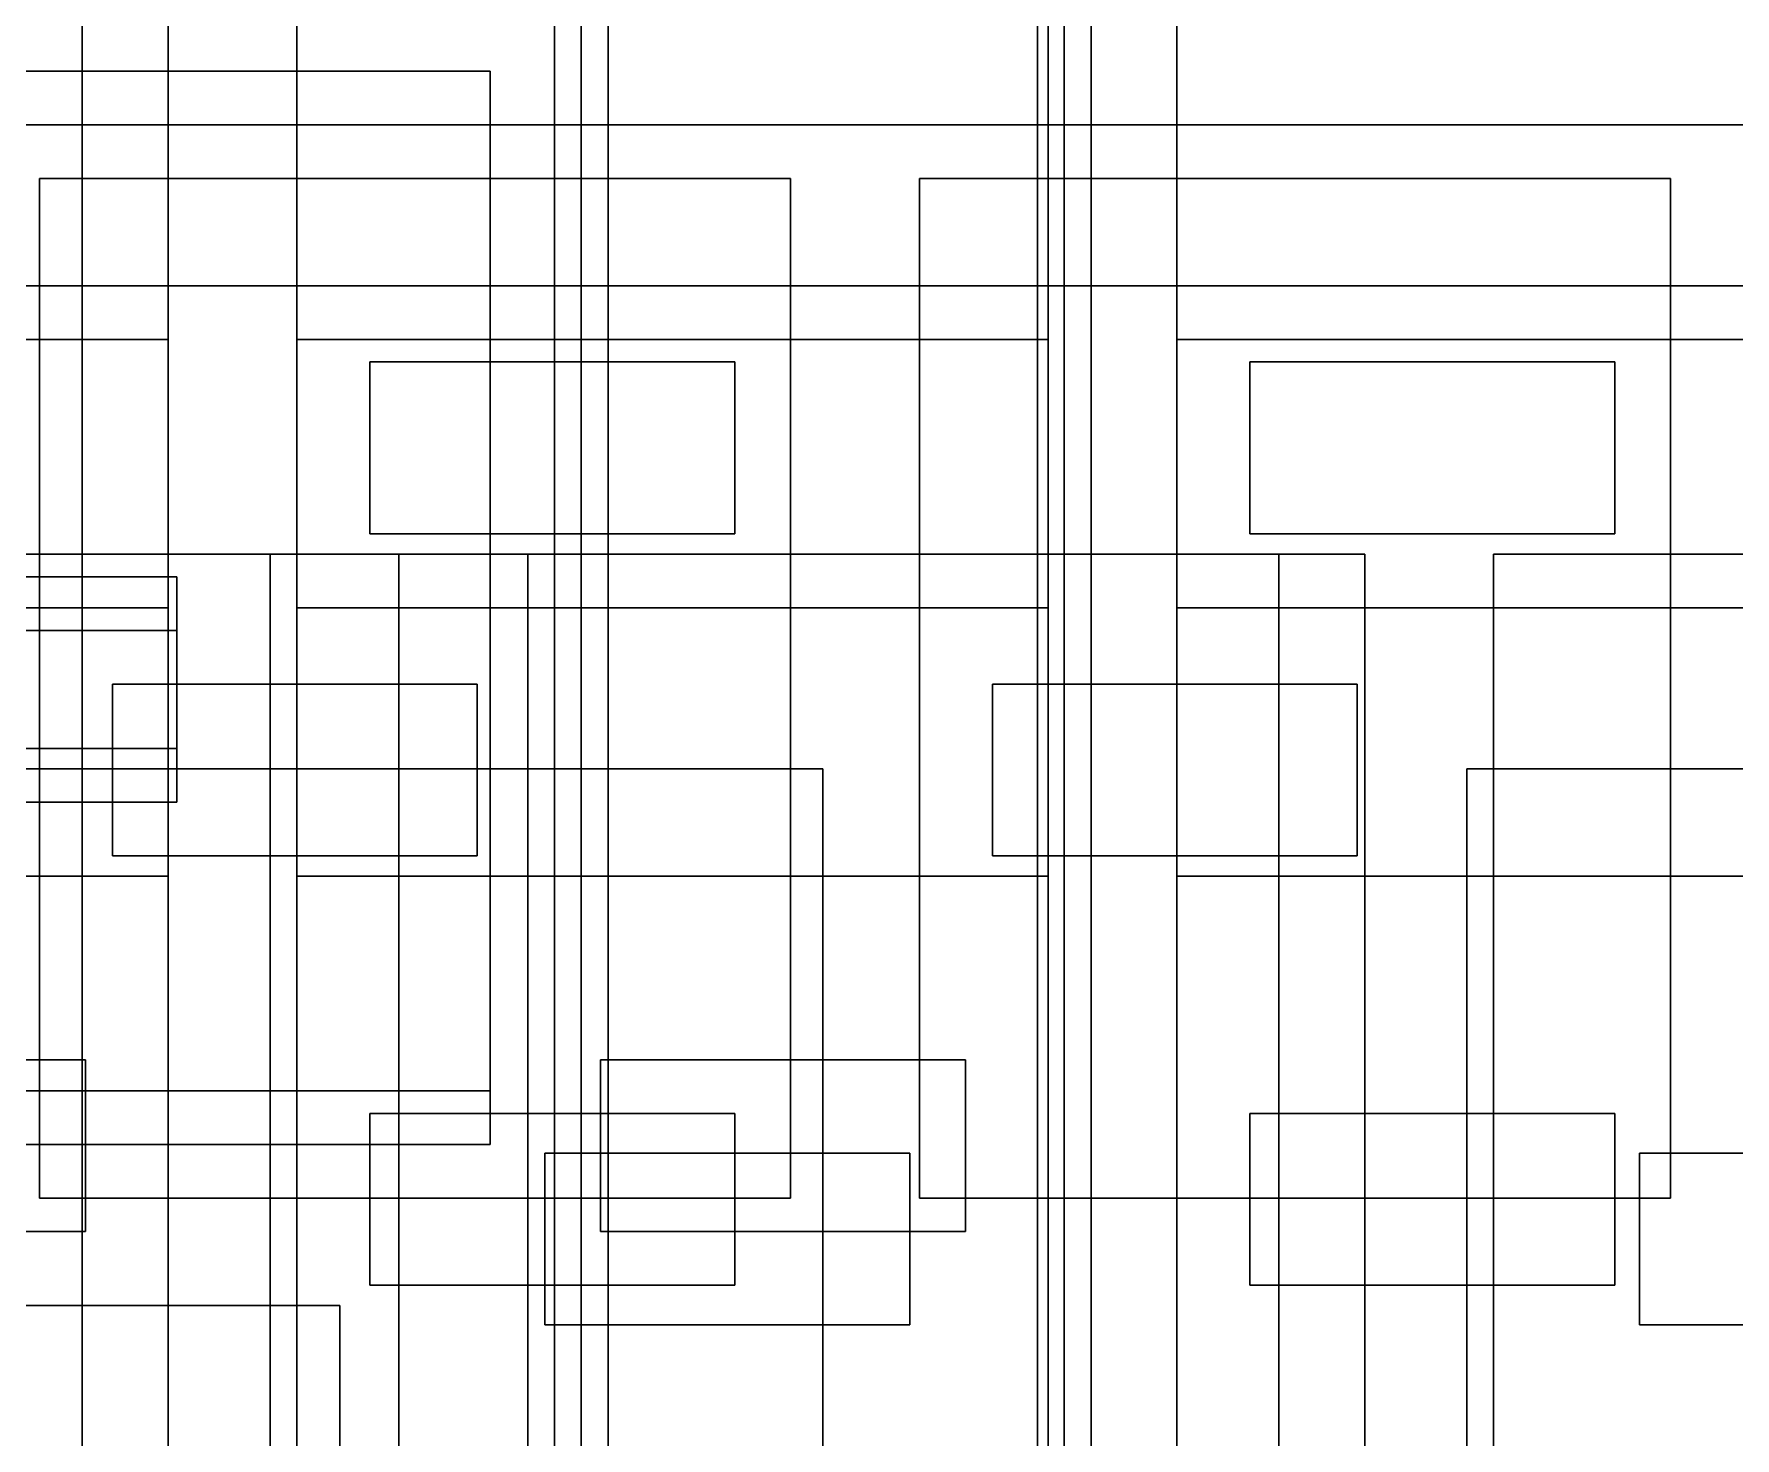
# Model space of a CAD drawing. Header units: feet. Extents: x -228 to 222, y -147 to 142.
# Drawn here: x -124.7 to -93, y -27.47 to -1.31 of the extents above; entities that cross this region are included whole.
import ezdxf

# ---------------------------------------------------------------- set-up
doc = ezdxf.new("R2010")
doc.units = ezdxf.units.FT
for name, color, linetype in [('bed', 7, 'CONTINUOUS'), ('behavioral', 7, 'CONTINUOUS'), ('corridor_clean', 7, 'CONTINUOUS'), ('corridor_patient', 7, 'CONTINUOUS'), ('corridor_public', 7, 'CONTINUOUS'), ('corridor_restricted', 7, 'CONTINUOUS'), ('ed', 7, 'CONTINUOUS'), ('floor', 7, 'CONTINUOUS'), ('icu', 7, 'CONTINUOUS'), ('isolation_bed', 7, 'CONTINUOUS'), ('med_surg', 7, 'CONTINUOUS'), ('oncology', 7, 'CONTINUOUS'), ('pediatrics', 7, 'CONTINUOUS'), ('procedure', 7, 'CONTINUOUS'), ('research', 7, 'CONTINUOUS'), ('telemetry', 7, 'CONTINUOUS'), ('women', 7, 'CONTINUOUS')]:
    doc.layers.add(name, color=color, linetype=linetype)

msp = doc.modelspace()

# ---------------------------------------------------------------- linework, layer by layer
at = {"layer": 'bed'}
for points in [[(-111.64, -7.42, 138.75), (-118.44, -7.42, 138.75), (-118.44, -7.42, 140.95), (-111.64, -7.42, 140.95)], [(-118.44, -7.42, 138.75), (-118.44, -10.62, 138.75), (-118.44, -10.62, 140.95), (-118.44, -7.42, 140.95)], [(-118.44, -10.62, 140.95), (-111.64, -10.62, 140.95), (-111.64, -7.42, 140.95), (-118.44, -7.42, 140.95)], [(-118.44, -10.62, 138.75), (-118.44, -7.42, 138.75), (-111.64, -7.42, 138.75), (-111.64, -10.62, 138.75)], [(-111.64, -10.62, 138.75), (-111.64, -7.42, 138.75), (-111.64, -7.42, 140.95), (-111.64, -10.62, 140.95)], [(-95.24, -7.42, 138.75), (-102.04, -7.42, 138.75), (-102.04, -7.42, 140.95), (-95.24, -7.42, 140.95)], [(-102.04, -7.42, 138.75), (-102.04, -10.62, 138.75), (-102.04, -10.62, 140.95), (-102.04, -7.42, 140.95)], [(-102.04, -10.62, 140.95), (-95.24, -10.62, 140.95), (-95.24, -7.42, 140.95), (-102.04, -7.42, 140.95)], [(-102.04, -10.62, 138.75), (-102.04, -7.42, 138.75), (-95.24, -7.42, 138.75), (-95.24, -10.62, 138.75)], [(-95.24, -10.62, 138.75), (-95.24, -7.42, 138.75), (-95.24, -7.42, 140.95), (-95.24, -10.62, 140.95)], [(-118.44, -10.62, 138.75), (-111.64, -10.62, 138.75), (-111.64, -10.62, 140.95), (-118.44, -10.62, 140.95)], [(-102.04, -10.62, 138.75), (-95.24, -10.62, 138.75), (-95.24, -10.62, 140.95), (-102.04, -10.62, 140.95)], [(-122.04, -11.42, 123.75), (-128.84, -11.42, 123.75), (-128.84, -11.42, 125.95), (-122.04, -11.42, 125.95)], [(-128.84, -14.62, 125.95), (-122.04, -14.62, 125.95), (-122.04, -11.42, 125.95), (-128.84, -11.42, 125.95)], [(-128.84, -14.62, 123.75), (-128.84, -11.42, 123.75), (-122.04, -11.42, 123.75), (-122.04, -14.62, 123.75)], [(-122.04, -14.62, 123.75), (-122.04, -11.42, 123.75), (-122.04, -11.42, 125.95), (-122.04, -14.62, 125.95)], [(-122.04, -12.42, 123.75), (-128.84, -12.42, 123.75), (-128.84, -12.42, 125.95), (-122.04, -12.42, 125.95)], [(-128.84, -15.62, 125.95), (-122.04, -15.62, 125.95), (-122.04, -12.42, 125.95), (-128.84, -12.42, 125.95)], [(-128.84, -15.62, 123.75), (-128.84, -12.42, 123.75), (-122.04, -12.42, 123.75), (-122.04, -15.62, 123.75)], [(-122.04, -15.62, 123.75), (-122.04, -12.42, 123.75), (-122.04, -12.42, 125.95), (-122.04, -15.62, 125.95)], [(-116.44, -13.42, 78.75), (-123.24, -13.42, 78.75), (-123.24, -13.42, 80.95), (-116.44, -13.42, 80.95)], [(-123.24, -13.42, 78.75), (-123.24, -16.62, 78.75), (-123.24, -16.62, 80.95), (-123.24, -13.42, 80.95)], [(-123.24, -16.62, 80.95), (-116.44, -16.62, 80.95), (-116.44, -13.42, 80.95), (-123.24, -13.42, 80.95)], [(-123.24, -16.62, 78.75), (-123.24, -13.42, 78.75), (-116.44, -13.42, 78.75), (-116.44, -16.62, 78.75)], [(-116.44, -13.42, 93.75), (-123.24, -13.42, 93.75), (-123.24, -13.42, 95.95), (-116.44, -13.42, 95.95)], [(-123.24, -13.42, 93.75), (-123.24, -16.62, 93.75), (-123.24, -16.62, 95.95), (-123.24, -13.42, 95.95)], [(-123.24, -16.62, 95.95), (-116.44, -16.62, 95.95), (-116.44, -13.42, 95.95), (-123.24, -13.42, 95.95)], [(-123.24, -16.62, 93.75), (-123.24, -13.42, 93.75), (-116.44, -13.42, 93.75), (-116.44, -16.62, 93.75)], [(-116.44, -13.42, 108.75), (-123.24, -13.42, 108.75), (-123.24, -13.42, 110.95), (-116.44, -13.42, 110.95)], [(-123.24, -13.42, 108.75), (-123.24, -16.62, 108.75), (-123.24, -16.62, 110.95), (-123.24, -13.42, 110.95)], [(-123.24, -16.62, 110.95), (-116.44, -16.62, 110.95), (-116.44, -13.42, 110.95), (-123.24, -13.42, 110.95)], [(-123.24, -16.62, 108.75), (-123.24, -13.42, 108.75), (-116.44, -13.42, 108.75), (-116.44, -16.62, 108.75)], [(-116.44, -13.42, 123.75), (-123.24, -13.42, 123.75), (-123.24, -13.42, 125.95), (-116.44, -13.42, 125.95)], [(-123.24, -13.42, 123.75), (-123.24, -16.62, 123.75), (-123.24, -16.62, 125.95), (-123.24, -13.42, 125.95)], [(-123.24, -16.62, 125.95), (-116.44, -16.62, 125.95), (-116.44, -13.42, 125.95), (-123.24, -13.42, 125.95)], [(-123.24, -16.62, 123.75), (-123.24, -13.42, 123.75), (-116.44, -13.42, 123.75), (-116.44, -16.62, 123.75)], [(-116.44, -13.42, 168.75), (-123.24, -13.42, 168.75), (-123.24, -13.42, 170.95), (-116.44, -13.42, 170.95)], [(-123.24, -13.42, 168.75), (-123.24, -16.62, 168.75), (-123.24, -16.62, 170.95), (-123.24, -13.42, 170.95)], [(-123.24, -16.62, 170.95), (-116.44, -16.62, 170.95), (-116.44, -13.42, 170.95), (-123.24, -13.42, 170.95)], [(-123.24, -16.62, 168.75), (-123.24, -13.42, 168.75), (-116.44, -13.42, 168.75), (-116.44, -16.62, 168.75)], [(-116.44, -16.62, 78.75), (-116.44, -13.42, 78.75), (-116.44, -13.42, 80.95), (-116.44, -16.62, 80.95)], [(-116.44, -16.62, 93.75), (-116.44, -13.42, 93.75), (-116.44, -13.42, 95.95), (-116.44, -16.62, 95.95)], [(-116.44, -16.62, 108.75), (-116.44, -13.42, 108.75), (-116.44, -13.42, 110.95), (-116.44, -16.62, 110.95)], [(-116.44, -16.62, 123.75), (-116.44, -13.42, 123.75), (-116.44, -13.42, 125.95), (-116.44, -16.62, 125.95)], [(-116.44, -16.62, 168.75), (-116.44, -13.42, 168.75), (-116.44, -13.42, 170.95), (-116.44, -16.62, 170.95)], [(-100.04, -13.42, 78.75), (-106.84, -13.42, 78.75), (-106.84, -13.42, 80.95), (-100.04, -13.42, 80.95)], [(-106.84, -13.42, 78.75), (-106.84, -16.62, 78.75), (-106.84, -16.62, 80.95), (-106.84, -13.42, 80.95)], [(-106.84, -16.62, 80.95), (-100.04, -16.62, 80.95), (-100.04, -13.42, 80.95), (-106.84, -13.42, 80.95)], [(-106.84, -16.62, 78.75), (-106.84, -13.42, 78.75), (-100.04, -13.42, 78.75), (-100.04, -16.62, 78.75)], [(-100.04, -13.42, 93.75), (-106.84, -13.42, 93.75), (-106.84, -13.42, 95.95), (-100.04, -13.42, 95.95)], [(-106.84, -13.42, 93.75), (-106.84, -16.62, 93.75), (-106.84, -16.62, 95.95), (-106.84, -13.42, 95.95)], [(-106.84, -16.62, 95.95), (-100.04, -16.62, 95.95), (-100.04, -13.42, 95.95), (-106.84, -13.42, 95.95)], [(-106.84, -16.62, 93.75), (-106.84, -13.42, 93.75), (-100.04, -13.42, 93.75), (-100.04, -16.62, 93.75)], [(-100.04, -13.42, 108.75), (-106.84, -13.42, 108.75), (-106.84, -13.42, 110.95), (-100.04, -13.42, 110.95)], [(-106.84, -13.42, 108.75), (-106.84, -16.62, 108.75), (-106.84, -16.62, 110.95), (-106.84, -13.42, 110.95)], [(-106.84, -16.62, 110.95), (-100.04, -16.62, 110.95), (-100.04, -13.42, 110.95), (-106.84, -13.42, 110.95)], [(-106.84, -16.62, 108.75), (-106.84, -13.42, 108.75), (-100.04, -13.42, 108.75), (-100.04, -16.62, 108.75)], [(-100.04, -13.42, 123.75), (-106.84, -13.42, 123.75), (-106.84, -13.42, 125.95), (-100.04, -13.42, 125.95)], [(-106.84, -13.42, 123.75), (-106.84, -16.62, 123.75), (-106.84, -16.62, 125.95), (-106.84, -13.42, 125.95)], [(-106.84, -16.62, 125.95), (-100.04, -16.62, 125.95), (-100.04, -13.42, 125.95), (-106.84, -13.42, 125.95)], [(-106.84, -16.62, 123.75), (-106.84, -13.42, 123.75), (-100.04, -13.42, 123.75), (-100.04, -16.62, 123.75)], [(-100.04, -13.42, 168.75), (-106.84, -13.42, 168.75), (-106.84, -13.42, 170.95), (-100.04, -13.42, 170.95)], [(-106.84, -13.42, 168.75), (-106.84, -16.62, 168.75), (-106.84, -16.62, 170.95), (-106.84, -13.42, 170.95)], [(-106.84, -16.62, 170.95), (-100.04, -16.62, 170.95), (-100.04, -13.42, 170.95), (-106.84, -13.42, 170.95)], [(-106.84, -16.62, 168.75), (-106.84, -13.42, 168.75), (-100.04, -13.42, 168.75), (-100.04, -16.62, 168.75)], [(-100.04, -16.62, 78.75), (-100.04, -13.42, 78.75), (-100.04, -13.42, 80.95), (-100.04, -16.62, 80.95)], [(-100.04, -16.62, 93.75), (-100.04, -13.42, 93.75), (-100.04, -13.42, 95.95), (-100.04, -16.62, 95.95)], [(-100.04, -16.62, 108.75), (-100.04, -13.42, 108.75), (-100.04, -13.42, 110.95), (-100.04, -16.62, 110.95)], [(-100.04, -16.62, 123.75), (-100.04, -13.42, 123.75), (-100.04, -13.42, 125.95), (-100.04, -16.62, 125.95)], [(-100.04, -16.62, 168.75), (-100.04, -13.42, 168.75), (-100.04, -13.42, 170.95), (-100.04, -16.62, 170.95)], [(-128.84, -14.62, 123.75), (-122.04, -14.62, 123.75), (-122.04, -14.62, 125.95), (-128.84, -14.62, 125.95)], [(-128.84, -15.62, 123.75), (-122.04, -15.62, 123.75), (-122.04, -15.62, 125.95), (-128.84, -15.62, 125.95)], [(-123.24, -16.62, 78.75), (-116.44, -16.62, 78.75), (-116.44, -16.62, 80.95), (-123.24, -16.62, 80.95)], [(-123.24, -16.62, 93.75), (-116.44, -16.62, 93.75), (-116.44, -16.62, 95.95), (-123.24, -16.62, 95.95)], [(-123.24, -16.62, 108.75), (-116.44, -16.62, 108.75), (-116.44, -16.62, 110.95), (-123.24, -16.62, 110.95)], [(-123.24, -16.62, 123.75), (-116.44, -16.62, 123.75), (-116.44, -16.62, 125.95), (-123.24, -16.62, 125.95)], [(-123.24, -16.62, 168.75), (-116.44, -16.62, 168.75), (-116.44, -16.62, 170.95), (-123.24, -16.62, 170.95)], [(-106.84, -16.62, 78.75), (-100.04, -16.62, 78.75), (-100.04, -16.62, 80.95), (-106.84, -16.62, 80.95)], [(-106.84, -16.62, 93.75), (-100.04, -16.62, 93.75), (-100.04, -16.62, 95.95), (-106.84, -16.62, 95.95)], [(-106.84, -16.62, 108.75), (-100.04, -16.62, 108.75), (-100.04, -16.62, 110.95), (-106.84, -16.62, 110.95)], [(-106.84, -16.62, 123.75), (-100.04, -16.62, 123.75), (-100.04, -16.62, 125.95), (-106.84, -16.62, 125.95)], [(-106.84, -16.62, 168.75), (-100.04, -16.62, 168.75), (-100.04, -16.62, 170.95), (-106.84, -16.62, 170.95)], [(-123.74, -20.42, 48.75), (-130.54, -20.42, 48.75), (-130.54, -20.42, 50.95), (-123.74, -20.42, 50.95)], [(-130.54, -23.62, 50.95), (-123.74, -23.62, 50.95), (-123.74, -20.42, 50.95), (-130.54, -20.42, 50.95)], [(-130.54, -23.62, 48.75), (-130.54, -20.42, 48.75), (-123.74, -20.42, 48.75), (-123.74, -23.62, 48.75)], [(-123.74, -23.62, 48.75), (-123.74, -20.42, 48.75), (-123.74, -20.42, 50.95), (-123.74, -23.62, 50.95)], [(-107.34, -20.42, 48.75), (-114.14, -20.42, 48.75), (-114.14, -20.42, 50.95), (-107.34, -20.42, 50.95)], [(-114.14, -20.42, 48.75), (-114.14, -23.62, 48.75), (-114.14, -23.62, 50.95), (-114.14, -20.42, 50.95)], [(-114.14, -23.62, 50.95), (-107.34, -23.62, 50.95), (-107.34, -20.42, 50.95), (-114.14, -20.42, 50.95)], [(-114.14, -23.62, 48.75), (-114.14, -20.42, 48.75), (-107.34, -20.42, 48.75), (-107.34, -23.62, 48.75)], [(-107.34, -23.62, 48.75), (-107.34, -20.42, 48.75), (-107.34, -20.42, 50.95), (-107.34, -23.62, 50.95)], [(-111.64, -21.42, 153.75), (-118.44, -21.42, 153.75), (-118.44, -21.42, 155.95), (-111.64, -21.42, 155.95)], [(-118.44, -21.42, 153.75), (-118.44, -24.62, 153.75), (-118.44, -24.62, 155.95), (-118.44, -21.42, 155.95)], [(-118.44, -24.62, 155.95), (-111.64, -24.62, 155.95), (-111.64, -21.42, 155.95), (-118.44, -21.42, 155.95)], [(-118.44, -24.62, 153.75), (-118.44, -21.42, 153.75), (-111.64, -21.42, 153.75), (-111.64, -24.62, 153.75)], [(-111.64, -24.62, 153.75), (-111.64, -21.42, 153.75), (-111.64, -21.42, 155.95), (-111.64, -24.62, 155.95)], [(-95.24, -21.42, 153.75), (-102.04, -21.42, 153.75), (-102.04, -21.42, 155.95), (-95.24, -21.42, 155.95)], [(-102.04, -21.42, 153.75), (-102.04, -24.62, 153.75), (-102.04, -24.62, 155.95), (-102.04, -21.42, 155.95)], [(-102.04, -24.62, 155.95), (-95.24, -24.62, 155.95), (-95.24, -21.42, 155.95), (-102.04, -21.42, 155.95)], [(-102.04, -24.62, 153.75), (-102.04, -21.42, 153.75), (-95.24, -21.42, 153.75), (-95.24, -24.62, 153.75)], [(-95.24, -24.62, 153.75), (-95.24, -21.42, 153.75), (-95.24, -21.42, 155.95), (-95.24, -24.62, 155.95)], [(-130.54, -23.62, 48.75), (-123.74, -23.62, 48.75), (-123.74, -23.62, 50.95), (-130.54, -23.62, 50.95)], [(-114.14, -23.62, 48.75), (-107.34, -23.62, 48.75), (-107.34, -23.62, 50.95), (-114.14, -23.62, 50.95)], [(-118.44, -24.62, 153.75), (-111.64, -24.62, 153.75), (-111.64, -24.62, 155.95), (-118.44, -24.62, 155.95)], [(-102.04, -24.62, 153.75), (-95.24, -24.62, 153.75), (-95.24, -24.62, 155.95), (-102.04, -24.62, 155.95)]]:
    msp.add_3dface(points, dxfattribs=at)
at = {"layer": 'behavioral'}
for points in [[(-67.5, -6, 45), (-202.5, -6, 45), (-202.5, -6, 47.5), (-67.5, -6, 47.5)], [(-202.5, -110, 47.5), (-67.5, -110, 47.5), (-67.5, -6, 47.5), (-202.5, -6, 47.5)], [(-202.5, -110, 45), (-202.5, -6, 45), (-67.5, -6, 45), (-67.5, -110, 45)], [(-117.9, -11, 45), (-131.9, -11, 45), (-131.9, -11, 49.2), (-117.9, -11, 49.2)], [(-131.9, -30, 49.2), (-117.9, -30, 49.2), (-117.9, -11, 49.2), (-131.9, -11, 49.2)], [(-131.9, -30, 45), (-131.9, -11, 45), (-117.9, -11, 45), (-117.9, -30, 45)], [(-117.9, -30, 45), (-117.9, -11, 45), (-117.9, -11, 49.2), (-117.9, -30, 49.2)], [(-101.5, -11, 45), (-115.5, -11, 45), (-115.5, -11, 49.2), (-101.5, -11, 49.2)], [(-115.5, -11, 45), (-115.5, -30, 45), (-115.5, -30, 49.2), (-115.5, -11, 49.2)], [(-115.5, -30, 49.2), (-101.5, -30, 49.2), (-101.5, -11, 49.2), (-115.5, -11, 49.2)], [(-115.5, -30, 45), (-115.5, -11, 45), (-101.5, -11, 45), (-101.5, -30, 45)], [(-101.5, -30, 45), (-101.5, -11, 45), (-101.5, -11, 49.2), (-101.5, -30, 49.2)]]:
    msp.add_3dface(points, dxfattribs=at)
at = {"layer": 'corridor_clean'}
for points in [[(-114, 50.5, 212.4), (-114, -38.5, 212.4), (-114, -38.5, 213.6), (-114, 50.5, 213.6)], [(-114, -38.5, 213.6), (-106, -38.5, 213.6), (-106, 50.5, 213.6), (-114, 50.5, 213.6)], [(-114, -38.5, 212.4), (-114, 50.5, 212.4), (-106, 50.5, 212.4), (-106, -38.5, 212.4)], [(-106, -38.5, 212.4), (-106, 50.5, 212.4), (-106, 50.5, 213.6), (-106, -38.5, 213.6)]]:
    msp.add_3dface(points, dxfattribs=at)
at = {"layer": 'corridor_patient'}
for points in [[(-135.8, -37.78, 33.6), (-123.8, -37.78, 33.6), (-123.8, 51.22, 33.6), (-135.8, 51.22, 33.6)], [(-135.8, -37.78, 32.4), (-135.8, 51.22, 32.4), (-123.8, 51.22, 32.4), (-123.8, -37.78, 32.4)], [(-123.8, -37.78, 32.4), (-123.8, 51.22, 32.4), (-123.8, 51.22, 33.6), (-123.8, -37.78, 33.6)], [(-115, 50.5, 62.4), (-115, -38.5, 62.4), (-115, -38.5, 63.6), (-115, 50.5, 63.6)], [(-115, -38.5, 63.6), (-105, -38.5, 63.6), (-105, 50.5, 63.6), (-115, 50.5, 63.6)], [(-115, -38.5, 62.4), (-115, 50.5, 62.4), (-105, 50.5, 62.4), (-105, -38.5, 62.4)], [(-115, 50.5, 182.4), (-115, -38.5, 182.4), (-115, -38.5, 183.6), (-115, 50.5, 183.6)], [(-115, -38.5, 183.6), (-105, -38.5, 183.6), (-105, 50.5, 183.6), (-115, 50.5, 183.6)], [(-115, -38.5, 182.4), (-115, 50.5, 182.4), (-105, 50.5, 182.4), (-105, -38.5, 182.4)], [(-114.5, 50.5, 77.4), (-114.5, -38.5, 77.4), (-114.5, -38.5, 78.6), (-114.5, 50.5, 78.6)], [(-114.5, -38.5, 78.6), (-105.5, -38.5, 78.6), (-105.5, 50.5, 78.6), (-114.5, 50.5, 78.6)], [(-114.5, -38.5, 77.4), (-114.5, 50.5, 77.4), (-105.5, 50.5, 77.4), (-105.5, -38.5, 77.4)], [(-114.5, 50.5, 92.4), (-114.5, -38.5, 92.4), (-114.5, -38.5, 93.6), (-114.5, 50.5, 93.6)], [(-114.5, -38.5, 93.6), (-105.5, -38.5, 93.6), (-105.5, 50.5, 93.6), (-114.5, 50.5, 93.6)], [(-114.5, -38.5, 92.4), (-114.5, 50.5, 92.4), (-105.5, 50.5, 92.4), (-105.5, -38.5, 92.4)], [(-114.5, 50.5, 107.4), (-114.5, -38.5, 107.4), (-114.5, -38.5, 108.6), (-114.5, 50.5, 108.6)], [(-114.5, -38.5, 108.6), (-105.5, -38.5, 108.6), (-105.5, 50.5, 108.6), (-114.5, 50.5, 108.6)], [(-114.5, -38.5, 107.4), (-114.5, 50.5, 107.4), (-105.5, 50.5, 107.4), (-105.5, -38.5, 107.4)], [(-114.5, 50.5, 122.4), (-114.5, -38.5, 122.4), (-114.5, -38.5, 123.6), (-114.5, 50.5, 123.6)], [(-114.5, -38.5, 123.6), (-105.5, -38.5, 123.6), (-105.5, 50.5, 123.6), (-114.5, 50.5, 123.6)], [(-114.5, -38.5, 122.4), (-114.5, 50.5, 122.4), (-105.5, 50.5, 122.4), (-105.5, -38.5, 122.4)], [(-114.5, 50.5, 152.4), (-114.5, -38.5, 152.4), (-114.5, -38.5, 153.6), (-114.5, 50.5, 153.6)], [(-114.5, -38.5, 153.6), (-105.5, -38.5, 153.6), (-105.5, 50.5, 153.6), (-114.5, 50.5, 153.6)], [(-114.5, -38.5, 152.4), (-114.5, 50.5, 152.4), (-105.5, 50.5, 152.4), (-105.5, -38.5, 152.4)], [(-105.5, -38.5, 77.4), (-105.5, 50.5, 77.4), (-105.5, 50.5, 78.6), (-105.5, -38.5, 78.6)], [(-105.5, -38.5, 92.4), (-105.5, 50.5, 92.4), (-105.5, 50.5, 93.6), (-105.5, -38.5, 93.6)], [(-105.5, -38.5, 107.4), (-105.5, 50.5, 107.4), (-105.5, 50.5, 108.6), (-105.5, -38.5, 108.6)], [(-105.5, -38.5, 122.4), (-105.5, 50.5, 122.4), (-105.5, 50.5, 123.6), (-105.5, -38.5, 123.6)], [(-105.5, -38.5, 152.4), (-105.5, 50.5, 152.4), (-105.5, 50.5, 153.6), (-105.5, -38.5, 153.6)], [(-105, -38.5, 62.4), (-105, 50.5, 62.4), (-105, 50.5, 63.6), (-105, -38.5, 63.6)], [(-105, -38.5, 182.4), (-105, 50.5, 182.4), (-105, 50.5, 183.6), (-105, -38.5, 183.6)]]:
    msp.add_3dface(points, dxfattribs=at)
at = {"layer": 'corridor_public'}
for points in [[(-135.8, -37.78, 33.6), (-123.8, -37.78, 33.6), (-123.8, 51.22, 33.6), (-135.8, 51.22, 33.6)], [(-135.8, -37.78, 32.4), (-135.8, 51.22, 32.4), (-123.8, 51.22, 32.4), (-123.8, -37.78, 32.4)], [(-123.8, -37.78, 32.4), (-123.8, 51.22, 32.4), (-123.8, 51.22, 33.6), (-123.8, -37.78, 33.6)], [(-114, 50.5, 77.4), (-114, -38.5, 77.4), (-114, -38.5, 78.6), (-114, 50.5, 78.6)], [(-114, -38.5, 78.6), (-106, -38.5, 78.6), (-106, 50.5, 78.6), (-114, 50.5, 78.6)], [(-114, -38.5, 77.4), (-114, 50.5, 77.4), (-106, 50.5, 77.4), (-106, -38.5, 77.4)], [(-114, 50.5, 92.4), (-114, -38.5, 92.4), (-114, -38.5, 93.6), (-114, 50.5, 93.6)], [(-114, -38.5, 93.6), (-106, -38.5, 93.6), (-106, 50.5, 93.6), (-114, 50.5, 93.6)], [(-114, -38.5, 92.4), (-114, 50.5, 92.4), (-106, 50.5, 92.4), (-106, -38.5, 92.4)], [(-114, 50.5, 107.4), (-114, -38.5, 107.4), (-114, -38.5, 108.6), (-114, 50.5, 108.6)], [(-114, -38.5, 108.6), (-106, -38.5, 108.6), (-106, 50.5, 108.6), (-114, 50.5, 108.6)], [(-114, -38.5, 107.4), (-114, 50.5, 107.4), (-106, 50.5, 107.4), (-106, -38.5, 107.4)], [(-114, 50.5, 152.4), (-114, -38.5, 152.4), (-114, -38.5, 153.6), (-114, 50.5, 153.6)], [(-114, -38.5, 153.6), (-106, -38.5, 153.6), (-106, 50.5, 153.6), (-114, 50.5, 153.6)], [(-114, -38.5, 152.4), (-114, 50.5, 152.4), (-106, 50.5, 152.4), (-106, -38.5, 152.4)], [(-114, 50.5, 197.4), (-114, -38.5, 197.4), (-114, -38.5, 198.6), (-114, 50.5, 198.6)], [(-114, -38.5, 198.6), (-106, -38.5, 198.6), (-106, 50.5, 198.6), (-114, 50.5, 198.6)], [(-114, -38.5, 197.4), (-114, 50.5, 197.4), (-106, 50.5, 197.4), (-106, -38.5, 197.4)], [(-106, -38.5, 77.4), (-106, 50.5, 77.4), (-106, 50.5, 78.6), (-106, -38.5, 78.6)], [(-106, -38.5, 92.4), (-106, 50.5, 92.4), (-106, 50.5, 93.6), (-106, -38.5, 93.6)], [(-106, -38.5, 107.4), (-106, 50.5, 107.4), (-106, 50.5, 108.6), (-106, -38.5, 108.6)], [(-106, -38.5, 152.4), (-106, 50.5, 152.4), (-106, 50.5, 153.6), (-106, -38.5, 153.6)], [(-106, -38.5, 197.4), (-106, 50.5, 197.4), (-106, 50.5, 198.6), (-106, -38.5, 198.6)]]:
    msp.add_3dface(points, dxfattribs=at)
at = {"layer": 'corridor_restricted'}
for points in [[(-114.5, 50.5, 137.4), (-114.5, -38.5, 137.4), (-114.5, -38.5, 138.6), (-114.5, 50.5, 138.6)], [(-114.5, -38.5, 138.6), (-105.5, -38.5, 138.6), (-105.5, 50.5, 138.6), (-114.5, 50.5, 138.6)], [(-114.5, -38.5, 137.4), (-114.5, 50.5, 137.4), (-105.5, 50.5, 137.4), (-105.5, -38.5, 137.4)], [(-114.5, 50.5, 167.4), (-114.5, -38.5, 167.4), (-114.5, -38.5, 168.6), (-114.5, 50.5, 168.6)], [(-114.5, -38.5, 168.6), (-105.5, -38.5, 168.6), (-105.5, 50.5, 168.6), (-114.5, 50.5, 168.6)], [(-114.5, -38.5, 167.4), (-114.5, 50.5, 167.4), (-105.5, 50.5, 167.4), (-105.5, -38.5, 167.4)], [(-114, 50.5, 227.4), (-114, -38.5, 227.4), (-114, -38.5, 228.6), (-114, 50.5, 228.6)], [(-114, -38.5, 228.6), (-106, -38.5, 228.6), (-106, 50.5, 228.6), (-114, 50.5, 228.6)], [(-114, -38.5, 227.4), (-114, 50.5, 227.4), (-106, 50.5, 227.4), (-106, -38.5, 227.4)], [(-106, -38.5, 227.4), (-106, 50.5, 227.4), (-106, 50.5, 228.6), (-106, -38.5, 228.6)], [(-105.5, -38.5, 137.4), (-105.5, 50.5, 137.4), (-105.5, 50.5, 138.6), (-105.5, -38.5, 138.6)], [(-105.5, -38.5, 167.4), (-105.5, 50.5, 167.4), (-105.5, 50.5, 168.6), (-105.5, -38.5, 168.6)]]:
    msp.add_3dface(points, dxfattribs=at)
at = {"layer": 'ed'}
for points in [[(-119, -25, 30), (-137, -25, 30), (-137, -25, 34.6), (-119, -25, 34.6)], [(-137, -47, 34.6), (-119, -47, 34.6), (-119, -25, 34.6), (-137, -25, 34.6)], [(-137, -47, 30), (-137, -25, 30), (-119, -25, 30), (-119, -47, 30)], [(-119, -47, 30), (-119, -25, 30), (-119, -25, 34.6), (-119, -47, 34.6)]]:
    msp.add_3dface(points, dxfattribs=at)
at = {"layer": 'floor'}
for points in [[(-215, -135, 0.275), (215, -135, 0.275), (215, 135, 0.275), (-215, 135, 0.275)], [(-215, -135, -0.275), (-215, 135, -0.275), (215, 135, -0.275), (215, -135, -0.275)], [(-215, -135, 15.275), (215, -135, 15.275), (215, 135, 15.275), (-215, 135, 15.275)], [(-215, -135, 14.725), (-215, 135, 14.725), (215, 135, 14.725), (215, -135, 14.725)], [(-215, -135, 30.275), (215, -135, 30.275), (215, 135, 30.275), (-215, 135, 30.275)], [(-215, -135, 29.725), (-215, 135, 29.725), (215, 135, 29.725), (215, -135, 29.725)], [(-215, -135, 45.275), (215, -135, 45.275), (215, 135, 45.275), (-215, 135, 45.275)], [(-215, -135, 44.725), (-215, 135, 44.725), (215, 135, 44.725), (215, -135, 44.725)], [(-215, -135, 60.275), (215, -135, 60.275), (215, 135, 60.275), (-215, 135, 60.275)], [(-215, -135, 59.725), (-215, 135, 59.725), (215, 135, 59.725), (215, -135, 59.725)], [(-165, -105, 75.275), (165, -105, 75.275), (165, 105, 75.275), (-165, 105, 75.275)], [(-165, -105, 74.725), (-165, 105, 74.725), (165, 105, 74.725), (165, -105, 74.725)], [(-165, -105, 90.275), (165, -105, 90.275), (165, 105, 90.275), (-165, 105, 90.275)], [(-165, -105, 89.725), (-165, 105, 89.725), (165, 105, 89.725), (165, -105, 89.725)], [(-165, -105, 105.275), (165, -105, 105.275), (165, 105, 105.275), (-165, 105, 105.275)], [(-165, -105, 104.725), (-165, 105, 104.725), (165, 105, 104.725), (165, -105, 104.725)], [(-165, -105, 120.275), (165, -105, 120.275), (165, 105, 120.275), (-165, 105, 120.275)], [(-165, -105, 119.725), (-165, 105, 119.725), (165, 105, 119.725), (165, -105, 119.725)], [(-165, -105, 135.275), (165, -105, 135.275), (165, 105, 135.275), (-165, 105, 135.275)], [(-165, -105, 134.725), (-165, 105, 134.725), (165, 105, 134.725), (165, -105, 134.725)], [(-165, -105, 150.275), (165, -105, 150.275), (165, 105, 150.275), (-165, 105, 150.275)], [(-165, -105, 149.725), (-165, 105, 149.725), (165, 105, 149.725), (165, -105, 149.725)], [(-165, -105, 165.275), (165, -105, 165.275), (165, 105, 165.275), (-165, 105, 165.275)], [(-165, -105, 164.725), (-165, 105, 164.725), (165, 105, 164.725), (165, -105, 164.725)], [(-165, -105, 180.275), (165, -105, 180.275), (165, 105, 180.275), (-165, 105, 180.275)], [(-165, -105, 179.725), (-165, 105, 179.725), (165, 105, 179.725), (165, -105, 179.725)], [(-165, -95, 195.275), (165, -95, 195.275), (165, 95, 195.275), (-165, 95, 195.275)], [(-165, -95, 194.725), (-165, 95, 194.725), (165, 95, 194.725), (165, -95, 194.725)], [(-165, -95, 210.275), (165, -95, 210.275), (165, 95, 210.275), (-165, 95, 210.275)], [(-165, -95, 209.725), (-165, 95, 209.725), (165, 95, 209.725), (165, -95, 209.725)], [(-130, -75, 225.275), (130, -75, 225.275), (130, 75, 225.275), (-130, 75, 225.275)], [(-130, -75, 224.725), (-130, 75, 224.725), (130, 75, 224.725), (130, -75, 224.725)]]:
    msp.add_3dface(points, dxfattribs=at)
at = {"layer": 'icu'}
for points in [[(-67.5, -6, 60), (-202.5, -6, 60), (-202.5, -6, 62.5), (-67.5, -6, 62.5)], [(-202.5, -110, 62.5), (-67.5, -110, 62.5), (-67.5, -6, 62.5), (-202.5, -6, 62.5)], [(-202.5, -110, 60), (-202.5, -6, 60), (-67.5, -6, 60), (-67.5, -110, 60)], [(-120.3, -11, 60), (-138.3, -11, 60), (-138.3, -11, 64.2), (-120.3, -11, 64.2)], [(-138.3, -33, 64.2), (-120.3, -33, 64.2), (-120.3, -11, 64.2), (-138.3, -11, 64.2)], [(-138.3, -33, 60), (-138.3, -11, 60), (-120.3, -11, 60), (-120.3, -33, 60)], [(-120.3, -33, 60), (-120.3, -11, 60), (-120.3, -11, 64.2), (-120.3, -33, 64.2)], [(-99.9, -11, 60), (-117.9, -11, 60), (-117.9, -11, 64.2), (-99.9, -11, 64.2)], [(-117.9, -11, 60), (-117.9, -33, 60), (-117.9, -33, 64.2), (-117.9, -11, 64.2)], [(-117.9, -33, 64.2), (-99.9, -33, 64.2), (-99.9, -11, 64.2), (-117.9, -11, 64.2)], [(-117.9, -33, 60), (-117.9, -11, 60), (-99.9, -11, 60), (-99.9, -33, 60)], [(-99.9, -33, 60), (-99.9, -11, 60), (-99.9, -11, 64.2), (-99.9, -33, 64.2)], [(-79.5, -11, 60), (-97.5, -11, 60), (-97.5, -11, 64.2), (-79.5, -11, 64.2)], [(-97.5, -11, 60), (-97.5, -33, 60), (-97.5, -33, 64.2), (-97.5, -11, 64.2)], [(-97.5, -33, 64.2), (-79.5, -33, 64.2), (-79.5, -11, 64.2), (-97.5, -11, 64.2)], [(-97.5, -33, 60), (-97.5, -11, 60), (-79.5, -11, 60), (-79.5, -33, 60)]]:
    msp.add_3dface(points, dxfattribs=at)
at = {"layer": 'isolation_bed'}
for points in [[(-108.38, -22.16, 63.75), (-115.18, -22.16, 63.75), (-115.18, -22.16, 65.95), (-108.38, -22.16, 65.95)], [(-115.18, -22.16, 63.75), (-115.18, -25.36, 63.75), (-115.18, -25.36, 65.95), (-115.18, -22.16, 65.95)], [(-115.18, -25.36, 65.95), (-108.38, -25.36, 65.95), (-108.38, -22.16, 65.95), (-115.18, -22.16, 65.95)], [(-115.18, -25.36, 63.75), (-115.18, -22.16, 63.75), (-108.38, -22.16, 63.75), (-108.38, -25.36, 63.75)], [(-108.38, -25.36, 63.75), (-108.38, -22.16, 63.75), (-108.38, -22.16, 65.95), (-108.38, -25.36, 65.95)], [(-87.98, -22.16, 63.75), (-94.78, -22.16, 63.75), (-94.78, -22.16, 65.95), (-87.98, -22.16, 65.95)], [(-94.78, -22.16, 63.75), (-94.78, -25.36, 63.75), (-94.78, -25.36, 65.95), (-94.78, -22.16, 65.95)], [(-94.78, -25.36, 65.95), (-87.98, -25.36, 65.95), (-87.98, -22.16, 65.95), (-94.78, -22.16, 65.95)], [(-94.78, -25.36, 63.75), (-94.78, -22.16, 63.75), (-87.98, -22.16, 63.75), (-87.98, -25.36, 63.75)], [(-115.18, -25.36, 63.75), (-108.38, -25.36, 63.75), (-108.38, -25.36, 65.95), (-115.18, -25.36, 65.95)], [(-94.78, -25.36, 63.75), (-87.98, -25.36, 63.75), (-87.98, -25.36, 65.95), (-94.78, -25.36, 65.95)]]:
    msp.add_3dface(points, dxfattribs=at)
at = {"layer": 'med_surg'}
for points in [[(-146, -52, 77.5), (-18, -52, 77.5), (-18, 52, 77.5), (-146, 52, 77.5)], [(-146, -52, 75), (-146, 52, 75), (-18, 52, 75), (-18, -52, 75)], [(-146, -52, 92.5), (-18, -52, 92.5), (-18, 52, 92.5), (-146, 52, 92.5)], [(-146, -52, 90), (-146, 52, 90), (-18, 52, 90), (-18, -52, 90)], [(-146, -52, 107.5), (-18, -52, 107.5), (-18, 52, 107.5), (-146, 52, 107.5)], [(-146, -52, 105), (-146, 52, 105), (-18, 52, 105), (-18, -52, 105)], [(-110.6, -4, 75), (-124.6, -4, 75), (-124.6, -4, 79.2), (-110.6, -4, 79.2)], [(-124.6, -4, 75), (-124.6, -23, 75), (-124.6, -23, 79.2), (-124.6, -4, 79.2)], [(-124.6, -23, 79.2), (-110.6, -23, 79.2), (-110.6, -4, 79.2), (-124.6, -4, 79.2)], [(-124.6, -23, 75), (-124.6, -4, 75), (-110.6, -4, 75), (-110.6, -23, 75)], [(-110.6, -4, 90), (-124.6, -4, 90), (-124.6, -4, 94.2), (-110.6, -4, 94.2)], [(-124.6, -4, 90), (-124.6, -23, 90), (-124.6, -23, 94.2), (-124.6, -4, 94.2)], [(-124.6, -23, 94.2), (-110.6, -23, 94.2), (-110.6, -4, 94.2), (-124.6, -4, 94.2)], [(-124.6, -23, 90), (-124.6, -4, 90), (-110.6, -4, 90), (-110.6, -23, 90)], [(-110.6, -4, 105), (-124.6, -4, 105), (-124.6, -4, 109.2), (-110.6, -4, 109.2)], [(-124.6, -4, 105), (-124.6, -23, 105), (-124.6, -23, 109.2), (-124.6, -4, 109.2)], [(-124.6, -23, 109.2), (-110.6, -23, 109.2), (-110.6, -4, 109.2), (-124.6, -4, 109.2)], [(-124.6, -23, 105), (-124.6, -4, 105), (-110.6, -4, 105), (-110.6, -23, 105)], [(-110.6, -23, 75), (-110.6, -4, 75), (-110.6, -4, 79.2), (-110.6, -23, 79.2)], [(-110.6, -23, 90), (-110.6, -4, 90), (-110.6, -4, 94.2), (-110.6, -23, 94.2)], [(-110.6, -23, 105), (-110.6, -4, 105), (-110.6, -4, 109.2), (-110.6, -23, 109.2)], [(-94.2, -4, 75), (-108.2, -4, 75), (-108.2, -4, 79.2), (-94.2, -4, 79.2)], [(-108.2, -4, 75), (-108.2, -23, 75), (-108.2, -23, 79.2), (-108.2, -4, 79.2)], [(-108.2, -23, 79.2), (-94.2, -23, 79.2), (-94.2, -4, 79.2), (-108.2, -4, 79.2)], [(-108.2, -23, 75), (-108.2, -4, 75), (-94.2, -4, 75), (-94.2, -23, 75)], [(-94.2, -4, 90), (-108.2, -4, 90), (-108.2, -4, 94.2), (-94.2, -4, 94.2)], [(-108.2, -4, 90), (-108.2, -23, 90), (-108.2, -23, 94.2), (-108.2, -4, 94.2)], [(-108.2, -23, 94.2), (-94.2, -23, 94.2), (-94.2, -4, 94.2), (-108.2, -4, 94.2)], [(-108.2, -23, 90), (-108.2, -4, 90), (-94.2, -4, 90), (-94.2, -23, 90)], [(-94.2, -4, 105), (-108.2, -4, 105), (-108.2, -4, 109.2), (-94.2, -4, 109.2)], [(-108.2, -4, 105), (-108.2, -23, 105), (-108.2, -23, 109.2), (-108.2, -4, 109.2)], [(-108.2, -23, 109.2), (-94.2, -23, 109.2), (-94.2, -4, 109.2), (-108.2, -4, 109.2)], [(-108.2, -23, 105), (-108.2, -4, 105), (-94.2, -4, 105), (-94.2, -23, 105)], [(-94.2, -23, 75), (-94.2, -4, 75), (-94.2, -4, 79.2), (-94.2, -23, 79.2)], [(-94.2, -23, 90), (-94.2, -4, 90), (-94.2, -4, 94.2), (-94.2, -23, 94.2)], [(-94.2, -23, 105), (-94.2, -4, 105), (-94.2, -4, 109.2), (-94.2, -23, 109.2)], [(-124.6, -23, 75), (-110.6, -23, 75), (-110.6, -23, 79.2), (-124.6, -23, 79.2)], [(-124.6, -23, 90), (-110.6, -23, 90), (-110.6, -23, 94.2), (-124.6, -23, 94.2)], [(-124.6, -23, 105), (-110.6, -23, 105), (-110.6, -23, 109.2), (-124.6, -23, 109.2)], [(-108.2, -23, 75), (-94.2, -23, 75), (-94.2, -23, 79.2), (-108.2, -23, 79.2)], [(-108.2, -23, 90), (-94.2, -23, 90), (-94.2, -23, 94.2), (-108.2, -23, 94.2)], [(-108.2, -23, 105), (-94.2, -23, 105), (-94.2, -23, 109.2), (-108.2, -23, 109.2)]]:
    msp.add_3dface(points, dxfattribs=at)
at = {"layer": 'oncology'}
for points in [[(-146, -52, 167.5), (-18, -52, 167.5), (-18, 52, 167.5), (-146, 52, 167.5)], [(-146, -52, 165), (-146, 52, 165), (-18, 52, 165), (-18, -52, 165)], [(-110.6, -4, 165), (-124.6, -4, 165), (-124.6, -4, 169.2), (-110.6, -4, 169.2)], [(-124.6, -4, 165), (-124.6, -23, 165), (-124.6, -23, 169.2), (-124.6, -4, 169.2)], [(-124.6, -23, 169.2), (-110.6, -23, 169.2), (-110.6, -4, 169.2), (-124.6, -4, 169.2)], [(-124.6, -23, 165), (-124.6, -4, 165), (-110.6, -4, 165), (-110.6, -23, 165)], [(-110.6, -23, 165), (-110.6, -4, 165), (-110.6, -4, 169.2), (-110.6, -23, 169.2)], [(-94.2, -4, 165), (-108.2, -4, 165), (-108.2, -4, 169.2), (-94.2, -4, 169.2)], [(-108.2, -4, 165), (-108.2, -23, 165), (-108.2, -23, 169.2), (-108.2, -4, 169.2)], [(-108.2, -23, 169.2), (-94.2, -23, 169.2), (-94.2, -4, 169.2), (-108.2, -4, 169.2)], [(-108.2, -23, 165), (-108.2, -4, 165), (-94.2, -4, 165), (-94.2, -23, 165)], [(-94.2, -23, 165), (-94.2, -4, 165), (-94.2, -4, 169.2), (-94.2, -23, 169.2)], [(-124.6, -23, 165), (-110.6, -23, 165), (-110.6, -23, 169.2), (-124.6, -23, 169.2)], [(-108.2, -23, 165), (-94.2, -23, 165), (-94.2, -23, 169.2), (-108.2, -23, 169.2)]]:
    msp.add_3dface(points, dxfattribs=at)
at = {"layer": 'pediatrics'}
for points in [[(-174, -87, 152.5), (-46, -87, 152.5), (-46, 17, 152.5), (-174, 17, 152.5)], [(-174, -87, 150), (-174, 17, 150), (-46, 17, 150), (-46, -87, 150)], [(-136.2, -7, 154.2), (-122.2, -7, 154.2), (-122.2, 12, 154.2), (-136.2, 12, 154.2)], [(-136.2, -7, 150), (-136.2, 12, 150), (-122.2, 12, 150), (-122.2, -7, 150)], [(-122.2, -7, 150), (-122.2, 12, 150), (-122.2, 12, 154.2), (-122.2, -7, 154.2)], [(-119.8, 12, 150), (-119.8, -7, 150), (-119.8, -7, 154.2), (-119.8, 12, 154.2)], [(-119.8, -7, 154.2), (-105.8, -7, 154.2), (-105.8, 12, 154.2), (-119.8, 12, 154.2)], [(-119.8, -7, 150), (-119.8, 12, 150), (-105.8, 12, 150), (-105.8, -7, 150)], [(-105.8, -7, 150), (-105.8, 12, 150), (-105.8, 12, 154.2), (-105.8, -7, 154.2)], [(-103.4, 12, 150), (-103.4, -7, 150), (-103.4, -7, 154.2), (-103.4, 12, 154.2)], [(-103.4, -7, 154.2), (-89.4, -7, 154.2), (-89.4, 12, 154.2), (-103.4, 12, 154.2)], [(-103.4, -7, 150), (-103.4, 12, 150), (-89.4, 12, 150), (-89.4, -7, 150)], [(-136.2, -7, 150), (-122.2, -7, 150), (-122.2, -7, 154.2), (-136.2, -7, 154.2)], [(-119.8, -7, 150), (-105.8, -7, 150), (-105.8, -7, 154.2), (-119.8, -7, 154.2)], [(-103.4, -7, 150), (-89.4, -7, 150), (-89.4, -7, 154.2), (-103.4, -7, 154.2)], [(-122.2, -12, 150), (-136.2, -12, 150), (-136.2, -12, 154.2), (-122.2, -12, 154.2)], [(-136.2, -31, 154.2), (-122.2, -31, 154.2), (-122.2, -12, 154.2), (-136.2, -12, 154.2)], [(-136.2, -31, 150), (-136.2, -12, 150), (-122.2, -12, 150), (-122.2, -31, 150)], [(-122.2, -31, 150), (-122.2, -12, 150), (-122.2, -12, 154.2), (-122.2, -31, 154.2)], [(-105.8, -12, 150), (-119.8, -12, 150), (-119.8, -12, 154.2), (-105.8, -12, 154.2)], [(-119.8, -12, 150), (-119.8, -31, 150), (-119.8, -31, 154.2), (-119.8, -12, 154.2)], [(-119.8, -31, 154.2), (-105.8, -31, 154.2), (-105.8, -12, 154.2), (-119.8, -12, 154.2)], [(-119.8, -31, 150), (-119.8, -12, 150), (-105.8, -12, 150), (-105.8, -31, 150)], [(-105.8, -31, 150), (-105.8, -12, 150), (-105.8, -12, 154.2), (-105.8, -31, 154.2)], [(-89.4, -12, 150), (-103.4, -12, 150), (-103.4, -12, 154.2), (-89.4, -12, 154.2)], [(-103.4, -12, 150), (-103.4, -31, 150), (-103.4, -31, 154.2), (-103.4, -12, 154.2)], [(-103.4, -31, 154.2), (-89.4, -31, 154.2), (-89.4, -12, 154.2), (-103.4, -12, 154.2)], [(-103.4, -31, 150), (-103.4, -12, 150), (-89.4, -12, 150), (-89.4, -31, 150)]]:
    msp.add_3dface(points, dxfattribs=at)
at = {"layer": 'procedure'}
for points in [[(-110, -15, 45), (-142, -15, 45), (-142, -15, 50.4), (-110, -15, 50.4)], [(-142, -45, 50.4), (-110, -45, 50.4), (-110, -15, 50.4), (-142, -15, 50.4)], [(-142, -45, 45), (-142, -15, 45), (-110, -15, 45), (-110, -45, 45)], [(-110, -45, 45), (-110, -15, 45), (-110, -15, 50.4), (-110, -45, 50.4)], [(-66, -15, 45), (-98, -15, 45), (-98, -15, 50.4), (-66, -15, 50.4)], [(-98, -15, 45), (-98, -45, 45), (-98, -45, 50.4), (-98, -15, 50.4)], [(-98, -45, 50.4), (-66, -45, 50.4), (-66, -15, 50.4), (-98, -15, 50.4)], [(-98, -45, 45), (-98, -15, 45), (-66, -15, 45), (-66, -45, 45)]]:
    msp.add_3dface(points, dxfattribs=at)
at = {"layer": 'research'}
for points in [[(-16, -3, 210), (-128, -3, 210), (-128, -3, 215), (-16, -3, 215)], [(-128, -61, 215), (-16, -61, 215), (-16, -3, 215), (-128, -3, 215)], [(-128, -61, 210), (-128, -3, 210), (-16, -3, 210), (-16, -61, 210)], [(-15, -3, 195), (-125, -3, 195), (-125, -3, 200), (-15, -3, 200)], [(-125, -61, 200), (-15, -61, 200), (-15, -3, 200), (-125, -3, 200)], [(-125, -61, 195), (-125, -3, 195), (-15, -3, 195), (-15, -61, 195)]]:
    msp.add_3dface(points, dxfattribs=at)
at = {"layer": 'telemetry'}
for points in [[(-146, -52, 122.5), (-18, -52, 122.5), (-18, 52, 122.5), (-146, 52, 122.5)], [(-146, -52, 120), (-146, 52, 120), (-18, 52, 120), (-18, -52, 120)], [(-116.2, -2, 120), (-130.2, -2, 120), (-130.2, -2, 124.2), (-116.2, -2, 124.2)], [(-130.2, -21, 124.2), (-116.2, -21, 124.2), (-116.2, -2, 124.2), (-130.2, -2, 124.2)], [(-130.2, -21, 120), (-130.2, -2, 120), (-116.2, -2, 120), (-116.2, -21, 120)], [(-116.2, -21, 120), (-116.2, -2, 120), (-116.2, -2, 124.2), (-116.2, -21, 124.2)], [(-116.2, -3, 120), (-130.2, -3, 120), (-130.2, -3, 124.2), (-116.2, -3, 124.2)], [(-130.2, -22, 124.2), (-116.2, -22, 124.2), (-116.2, -3, 124.2), (-130.2, -3, 124.2)], [(-130.2, -22, 120), (-130.2, -3, 120), (-116.2, -3, 120), (-116.2, -22, 120)], [(-116.2, -22, 120), (-116.2, -3, 120), (-116.2, -3, 124.2), (-116.2, -22, 124.2)], [(-110.6, -4, 120), (-124.6, -4, 120), (-124.6, -4, 124.2), (-110.6, -4, 124.2)], [(-124.6, -4, 120), (-124.6, -23, 120), (-124.6, -23, 124.2), (-124.6, -4, 124.2)], [(-124.6, -23, 124.2), (-110.6, -23, 124.2), (-110.6, -4, 124.2), (-124.6, -4, 124.2)], [(-124.6, -23, 120), (-124.6, -4, 120), (-110.6, -4, 120), (-110.6, -23, 120)], [(-110.6, -23, 120), (-110.6, -4, 120), (-110.6, -4, 124.2), (-110.6, -23, 124.2)], [(-94.2, -4, 120), (-108.2, -4, 120), (-108.2, -4, 124.2), (-94.2, -4, 124.2)], [(-108.2, -4, 120), (-108.2, -23, 120), (-108.2, -23, 124.2), (-108.2, -4, 124.2)], [(-108.2, -23, 124.2), (-94.2, -23, 124.2), (-94.2, -4, 124.2), (-108.2, -4, 124.2)], [(-108.2, -23, 120), (-108.2, -4, 120), (-94.2, -4, 120), (-94.2, -23, 120)], [(-94.2, -23, 120), (-94.2, -4, 120), (-94.2, -4, 124.2), (-94.2, -23, 124.2)], [(-130.2, -21, 120), (-116.2, -21, 120), (-116.2, -21, 124.2), (-130.2, -21, 124.2)], [(-130.2, -22, 120), (-116.2, -22, 120), (-116.2, -22, 124.2), (-130.2, -22, 124.2)], [(-124.6, -23, 120), (-110.6, -23, 120), (-110.6, -23, 124.2), (-124.6, -23, 124.2)], [(-108.2, -23, 120), (-94.2, -23, 120), (-94.2, -23, 124.2), (-108.2, -23, 124.2)]]:
    msp.add_3dface(points, dxfattribs=at)
at = {"layer": 'women'}
for points in [[(-174, -77, 137.5), (-46, -77, 137.5), (-46, 7, 137.5), (-174, 7, 137.5)], [(-174, -77, 135), (-174, 7, 135), (-46, 7, 135), (-46, -77, 135)], [(-136.2, -17, 139.2), (-122.2, -17, 139.2), (-122.2, 2, 139.2), (-136.2, 2, 139.2)], [(-136.2, -17, 135), (-136.2, 2, 135), (-122.2, 2, 135), (-122.2, -17, 135)], [(-122.2, -17, 135), (-122.2, 2, 135), (-122.2, 2, 139.2), (-122.2, -17, 139.2)], [(-119.8, 2, 135), (-119.8, -17, 135), (-119.8, -17, 139.2), (-119.8, 2, 139.2)], [(-119.8, -17, 139.2), (-105.8, -17, 139.2), (-105.8, 2, 139.2), (-119.8, 2, 139.2)], [(-119.8, -17, 135), (-119.8, 2, 135), (-105.8, 2, 135), (-105.8, -17, 135)], [(-105.8, -17, 135), (-105.8, 2, 135), (-105.8, 2, 139.2), (-105.8, -17, 139.2)], [(-103.4, 2, 135), (-103.4, -17, 135), (-103.4, -17, 139.2), (-103.4, 2, 139.2)], [(-103.4, -17, 139.2), (-89.4, -17, 139.2), (-89.4, 2, 139.2), (-103.4, 2, 139.2)], [(-103.4, -17, 135), (-103.4, 2, 135), (-89.4, 2, 135), (-89.4, -17, 135)], [(-136.2, -17, 135), (-122.2, -17, 135), (-122.2, -17, 139.2), (-136.2, -17, 139.2)], [(-119.8, -17, 135), (-105.8, -17, 135), (-105.8, -17, 139.2), (-119.8, -17, 139.2)], [(-103.4, -17, 135), (-89.4, -17, 135), (-89.4, -17, 139.2), (-103.4, -17, 139.2)]]:
    msp.add_3dface(points, dxfattribs=at)

doc.saveas('drawing.dxf')
